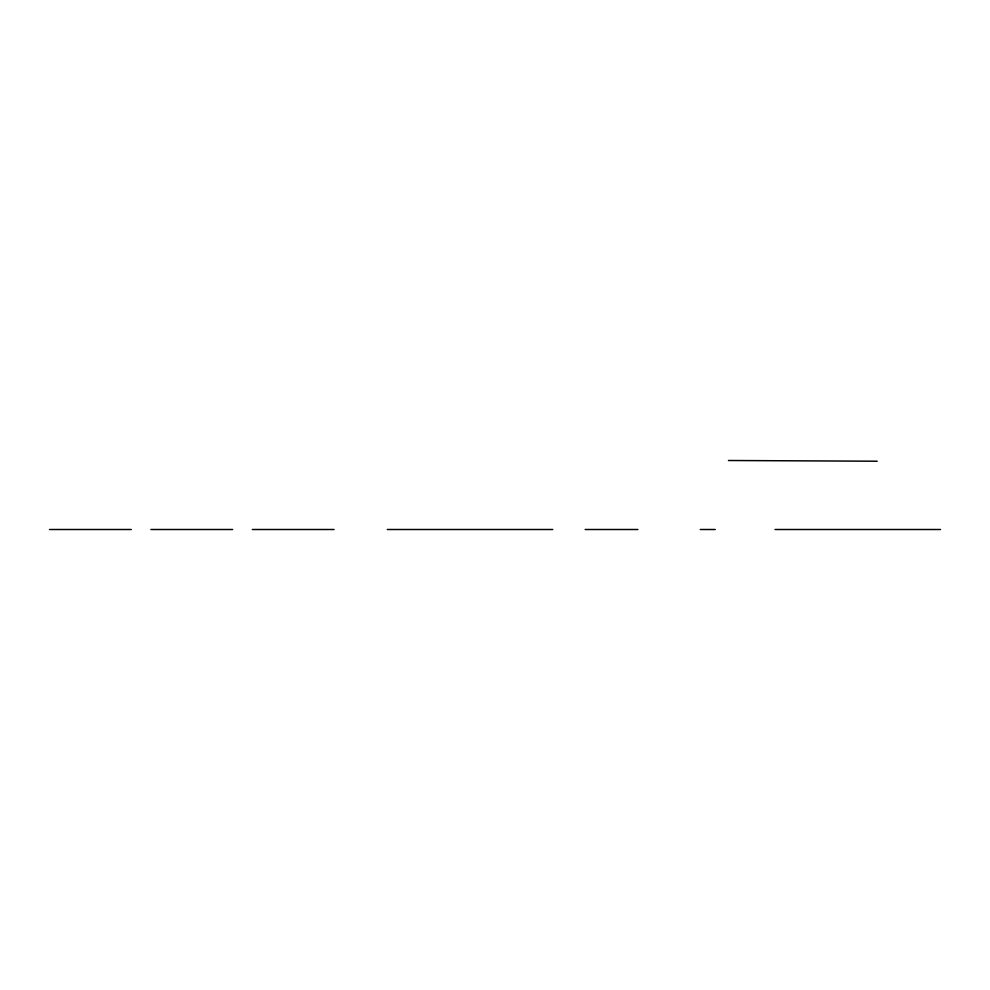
<?xml version="1.0" encoding="UTF-8"?>
<svg xmlns="http://www.w3.org/2000/svg" width="990" height="990" viewBox="0 0 990 990"><rect width="100%" height="100%" fill="white"/><g stroke="black" fill="none" stroke-linecap="round" stroke-linejoin="round"><path stroke-width="1.49" d="M49.5 529.501L131.237 529.501M150.913 529.501L232.65 529.501M252.326 529.501L334.063 529.501M387.288 529.501L552.754 529.501M585.164 529.501L637.894 529.501M700.264 529.501L715.213 529.501M775.034 529.501L940.5 529.501M728.454 460.499L877.202 461.216"/></g></svg>
